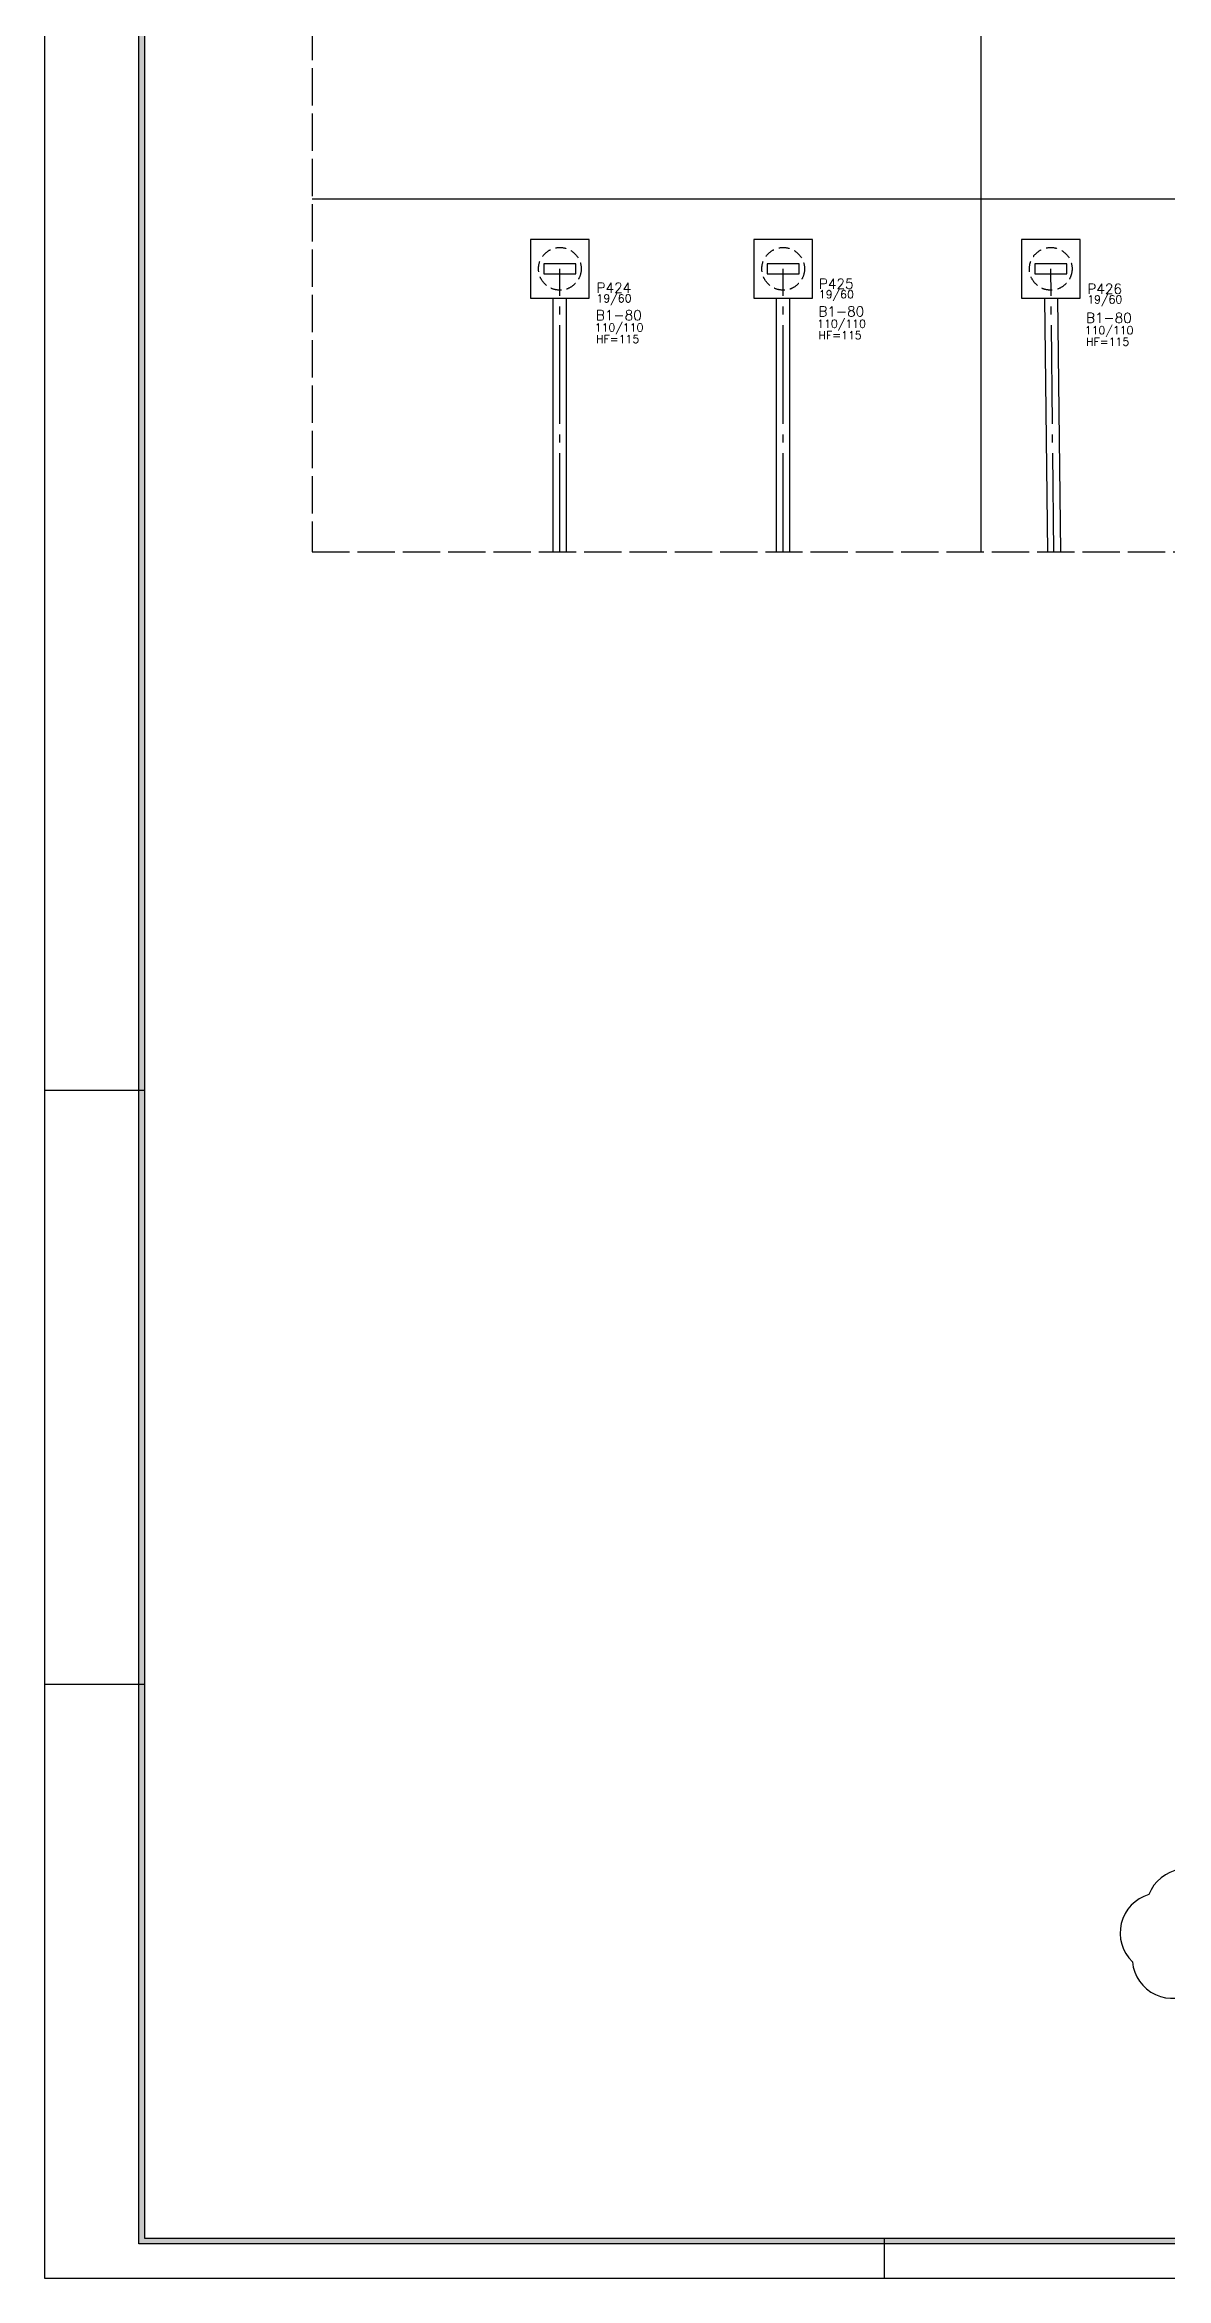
# Model space of a CAD drawing. Extents: x -5956 to 5211, y -572 to 5735.
# Drawn here: x -5956 to -3852, y -572 to 3616 of the extents above; entities that cross this region are included whole.
import ezdxf

# ---------------------------------------------------------------- set-up
doc = ezdxf.new("R2010")
doc.units = 0
doc.header["$LTSCALE"] = 100
doc.header["$MEASUREMENT"] = 0
for name, pattern in [('ESTILO_TQS_0001', [0.85, 0.7, -0.15]), ('ESTILO_TQS_0002', [0.3, 0.2, -0.1]), ('ESTILO_TQS_0004', [2.4, 1.5, 0.2, 0.15, -0.2, 0.15, -0.2])]:
    doc.linetypes.add(name, pattern=pattern)
doc.layers.get('0').update_dxf_attribs({"color": 245, "linetype": 'CONTINUOUS'})
for name, color, linetype in [('01', 7, 'CONTINUOUS'), ('12', 7, 'CONTINUOUS'), ('18', 4, 'CONTINUOUS'), ('2', 5, 'CONTINUOUS'), ('201', 7, 'ESTILO_TQS_0001'), ('205', 5, 'ESTILO_TQS_0004'), ('210', 7, 'ESTILO_TQS_0002'), ('242', 7, 'CONTINUOUS'), ('251', 5, 'CONTINUOUS'), ('3', 1, 'CONTINUOUS'), ('9', 3, 'CONTINUOUS')]:
    doc.layers.add(name, color=color, linetype=linetype)
doc.styles.get("Standard").update_dxf_attribs({"font": 'ROMANS.SHX'})

msp = doc.modelspace()

# ---------------------------------------------------------------- linework, layer by layer
for p, q in [((-5956.211292, 1655.409286), (-5768.711292, 1655.409286)), ((-5956.211292, 541.659286), (-5768.711292, 541.659286)), ((-4381.211292, -497.090714), (-4381.211292, -572.090714))]:
    msp.add_line(p, q)
for points in [[(-5956.211292, -572.090714), (5211.288708, -572.090714), (5211.288708, 5735.409286), (-5956.211292, 5735.409286), (-5956.211292, -572.090714)], [(5136.288708, -497.090714), (5136.288708, -507.590714), (-5779.211292, -507.590714), (-5779.211292, 5670.909286), (5136.288708, 5670.909286), (5136.288708, 5660.409286), (-5768.711292, 5660.409286), (-5768.711292, -497.090714), (5136.288708, -497.090714)], [(-5768.711292, -497.090714), (5136.288708, -497.090714), (5136.288708, 5660.409286), (-5768.711292, 5660.409286), (-5768.711292, -497.090714)]]:
    msp.add_lwpolyline(points)
for points in [[(-5768.711292, 5660.409286), (-5779.211292, -507.590714), (-5779.211292, 5670.909286)], [(-5768.711292, 5660.409286), (-5768.711292, -497.090714), (-5779.211292, -507.590714)], [(5136.288708, -507.590714), (-5779.211292, -507.590714), (-5768.711292, -497.090714)], [(5136.288708, -507.590714), (-5768.711292, -497.090714), (5136.288708, -497.090714)]]:
    msp.add_solid(points)
at = {"layer": '01'}
for p, q in [((-5002.126021, 2665.096), (-5002.126021, 3140.596)), ((-4977.126021, 2665.096), (-4977.126021, 3140.596)), ((-4583.126485, 2665.096), (-4583.126485, 3140.595874)), ((-4558.126485, 2665.096), (-4558.126485, 3140.595874)), ((-4080.464683, 3140.596), (-4074.739276, 2665.096)), ((-4049.737463, 2665.096), (-4055.46287, 3140.596))]:
    msp.add_line(p, q, dxfattribs=at)
at = {"layer": '18'}
for p, q in [((-4199.123325, 2665.096), (-4199.123325, 5249.096126)), ((-5454.126, 3326.596), (246.876232, 3326.596))]:
    msp.add_line(p, q, dxfattribs=at)
at = {"layer": '2'}
for points in [[(-4959.626021, 3186.096), (-4959.626021, 3205.096), (-5019.626021, 3205.096), (-5019.626021, 3186.096), (-4959.626021, 3186.096)], [(-4540.626021, 3186.096), (-4540.626021, 3205.096), (-4600.626021, 3205.096), (-4600.626021, 3186.096), (-4540.626021, 3186.096)], [(-4038.626021, 3186.096), (-4038.626021, 3205.096), (-4098.626021, 3205.096), (-4098.626021, 3186.096), (-4038.626021, 3186.096)]]:
    msp.add_lwpolyline(points, dxfattribs=at)
at = {"layer": '201'}
msp.add_lwpolyline([(-5454.126, 5101.596), (-5454.126, 2665.096), (-3819.126021, 2665.096), (-3819.126021, -93.404)], dxfattribs=at)
at = {"layer": '205'}
for p, q in [((-4989.625872, 2665.096), (-4989.626021, 3195.596)), ((-4570.626043, 2665.096), (-4570.626021, 3195.596)), ((-4063.085306, 2665.096), (-4068.626485, 3195.595874))]:
    msp.add_line(p, q, dxfattribs=at)
at = {"layer": '210'}
for centre in [(-4989.626021, 3195.596), (-4570.626485, 3195.595874), (-4068.626485, 3195.595874)]:
    msp.add_circle(centre, 40, dxfattribs=at)
at = {"layer": '242'}
for p, q in [((-4989.626021, 3195.596), (-4989.626021, 3195.596)), ((-4570.626021, 3195.596), (-4570.626021, 3195.596)), ((-4068.626021, 3195.596), (-4068.626021, 3195.596))]:
    msp.add_line(p, q, dxfattribs=at)
at = {"layer": '251', "linetype": 'Continuous'}
for points in [[(-4934.626021, 3140.596), (-4934.626021, 3250.596), (-5044.626021, 3250.596), (-5044.626021, 3140.596), (-4934.626021, 3140.596)], [(-4515.626485, 3140.595874), (-4515.626485, 3250.595874), (-4625.626485, 3250.595874), (-4625.626485, 3140.595874), (-4515.626485, 3140.595874)], [(-4013.626485, 3140.595874), (-4013.626485, 3250.595874), (-4123.626485, 3250.595874), (-4123.626485, 3140.595874), (-4013.626485, 3140.595874)]]:
    msp.add_lwpolyline(points, dxfattribs=at)
at = {"layer": '3', "color": 1, "linetype": 'Continuous'}
for centre, start, end in [((-3814.446044, 120.438388), 38.910843, 158.910843), ((-3863.516792, 75.39752), 106.185317, 226.185317), ((-3840.745903, 28.030296), 185.164749, 305.164749)]:
    msp.add_arc(centre, 75, start, end, dxfattribs=at)

# ---------------------------------------------------------------- texts
at = {"layer": '12', "linetype": 'Continuous'}
for s, p in [('19/60', (-4920.78084, 3132.748082)), ('19/60', (-4503.67065, 3140.269787)), ('19/60', (-4000.062731, 3130.704043)), ('110/110', (-4506.77946, 3085.129294)), ('110/110', (-4924.111033, 3078.023897)), ('HF=115', (-4921.749278, 3056.453539)), ('HF=115', (-4504.417705, 3063.558936)), ('110/110', (-4004.77946, 3073.019882)), ('HF=115', (-4002.417705, 3051.449524))]:
    msp.add_text(s, height=15, dxfattribs=at).set_placement(p)
at = {"layer": '9', "linetype": 'Continuous'}
for s, p in [('P424', (-4920.78084, 3150.748082)), ('P425', (-4503.67065, 3158.269787)), ('P426', (-4000.062731, 3148.704043))]:
    msp.add_text(s, height=18.75, dxfattribs=at).set_placement(p)
at = {"layer": '9'}
for p in [(-4921.922417, 3099.210082), (-4504.590844, 3106.315478), (-4002.590844, 3094.206066)]:
    msp.add_text('B1-80', height=18.75, dxfattribs=at).set_placement(p)

doc.saveas('drawing.dxf')
